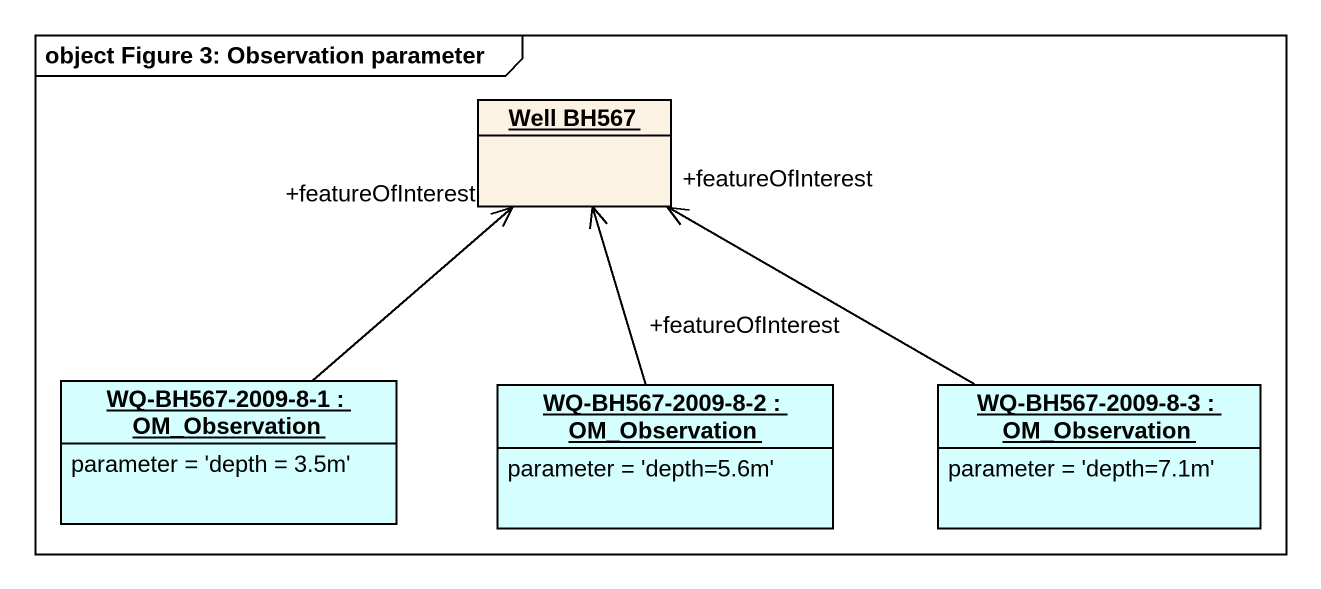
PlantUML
@startuml
mainframe object Figure 3: Observation parameter
hide circle
hide empty members
object "Well BH567" as Well_BH567
object "WQ-BH567-2009-8-1 : OM_Observation" as WQ_BH567_2009_8_1 #D5FFFF {
  parameter = 'depth = 3.5m'
}
object "WQ-BH567-2009-8-2 : OM_Observation" as WQ_BH567_2009_8_2 #D5FFFF {
  parameter = 'depth=5.6m'
}
object "WQ-BH567-2009-8-3 : OM_Observation" as WQ_BH567_2009_8_3 #D5FFFF {
  parameter = 'depth=7.1m'
}
WQ_BH567_2009_8_1 -up-> "+featureOfInterest" Well_BH567
WQ_BH567_2009_8_2 -up-> "+featureOfInterest" Well_BH567
WQ_BH567_2009_8_3 -left-> "+featureOfInterest" Well_BH567
@enduml
